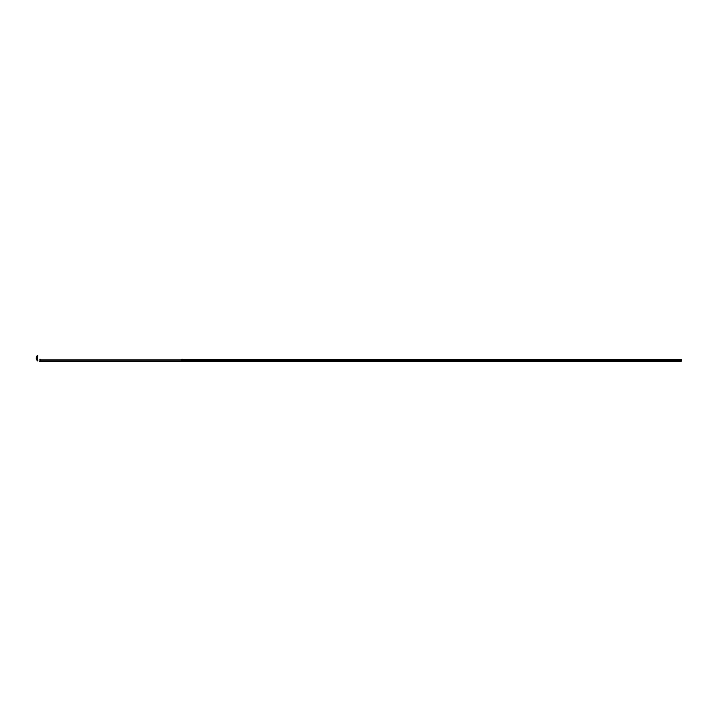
<?xml version="1.0" encoding="UTF-8"?>
<svg xmlns="http://www.w3.org/2000/svg" width="717" height="717" viewBox="0 0 717 717"><rect width="100%" height="100%" fill="white"/><g stroke="black" fill="none" stroke-linecap="round" stroke-linejoin="round"><path stroke-width="1.08" d="M37.32 358.124L36.549 358.177L37.105 358.168A13.946 6.283 1.9 0 1 37.329 358.168L37.329 358.124A11.436 4.203 1.7 0 0 36.737 358.124C38.494 358.204 34.12 358.016 37.508 358.195L36.8 358.061A7.797 6.175 3 0 1 37.024 358.079L37.508 358.195L36.8 358.33M36.836 359.423L36.621 359.235M36.881 357.299L36.89 356.537M37.23 360.579L37.239 359.835M37.266 360.158L37.257 360.122M37.275 355.999L37.302 356.466L37.239 355.82M36.845 359.665L37.427 359.593L37.642 360.776M36.854 359.092L37.338 359.083M36.881 356.761L36.881 356.994M37.239 357.272L37.087 357.989M37.239 359.127L37.212 358.383M36.576 358.159L37.221 358.186L36.737 358.142M37.58 355.578L37.338 356.815L37.562 356.035M36.612 357.093L37.427 356.761M36.684 356.958L37.275 357.2M36.845 358.133L36.63 358.258M36.764 358.061L37.185 358.052M36.666 357.254L37.248 357.2M36.459 357.416L37.284 357.416M36.459 358.841L37.284 358.841M40.035 359.701L681.15 359.629L681.15 361.323L40.027 361.323M182.127 359.791L681.15 359.791M37.266 359.593L37.562 360.328M182.279 360.732L681.15 360.768M182.279 360.848L681.15 360.911M40.035 361.207L182.127 361.207M40.035 361.422L411.881 361.422L411.881 359.611M37.445 360.319L37.562 360.776M182.127 359.342L182.127 361.529M40.018 359.342L40.018 361.529M681.15 360.167L182.127 360.167L681.15 360.23"/></g></svg>
